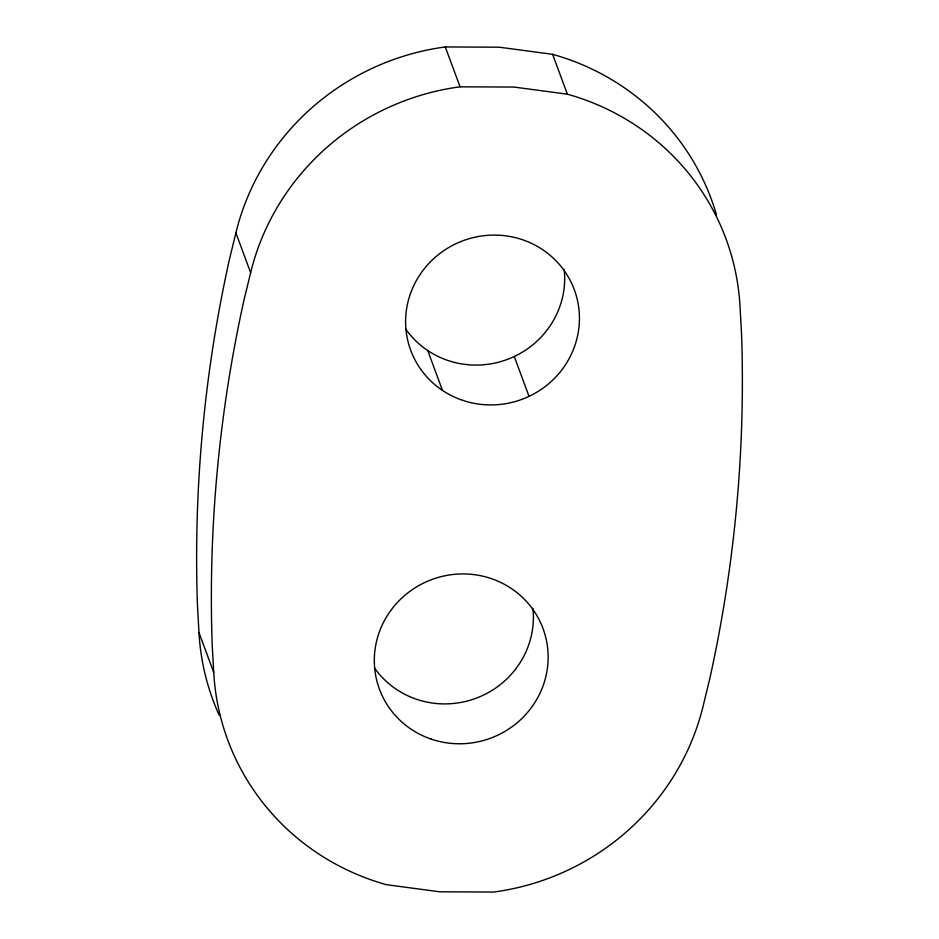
<?xml version="1.0" encoding="UTF-8"?>
<svg xmlns="http://www.w3.org/2000/svg" width="939" height="939" viewBox="0 0 939 939"><rect width="100%" height="100%" fill="white"/><g stroke="black" fill="none" stroke-linecap="round" stroke-linejoin="round"><path stroke-width="1.41" d="M716.434 214.691A245.443 238.048 -20.3 0 0 552.637 54.333L499.29 47.196L445.297 46.95A245.443 238.048 -20.3 0 0 235.889 232.872L229.186 260.443A1438.501 1395.166 -20.3 0 0 197.425 604.446L198.974 632.581A245.443 238.048 -20.3 0 0 219.151 715.142M235.889 232.872L250.631 272.733L243.929 300.304A1438.501 1395.166 -20.3 0 0 212.167 644.307L213.728 672.441A245.443 238.048 -20.3 0 0 386.363 884.667L439.71 891.804L493.703 892.05A245.443 238.048 -20.3 0 0 703.111 706.128L709.814 678.557A1438.501 1395.166 -20.3 0 0 741.575 334.554L740.026 306.419A245.443 238.048 -20.3 0 0 567.379 94.193L552.637 54.333M250.631 272.733A245.443 238.048 -20.3 0 1 460.04 86.811L514.032 87.057L567.379 94.193M445.297 46.95L460.04 86.811M514.279 356.491L529.021 396.352M427.714 350.529L442.457 390.389M198.974 632.581L213.728 672.441M564.198 269.446A87.221 84.592 -20.3 0 1 507.729 359.273A87.221 84.592 -20.3 0 1 405.906 329.296M532.906 608.284A87.221 84.592 -20.3 0 1 476.437 698.1A87.221 84.592 -20.3 0 1 374.614 668.134M431.271 739.134A87.221 84.592 -20.3 0 0 546.862 642.675A87.221 84.592 -20.3 0 0 405.554 594.739A87.221 84.592 -20.3 0 0 431.271 739.134M462.563 400.296A87.221 84.592 -20.3 0 0 578.154 303.837A87.221 84.592 -20.3 0 0 436.846 255.901A87.221 84.592 -20.3 0 0 462.563 400.296"/></g></svg>
